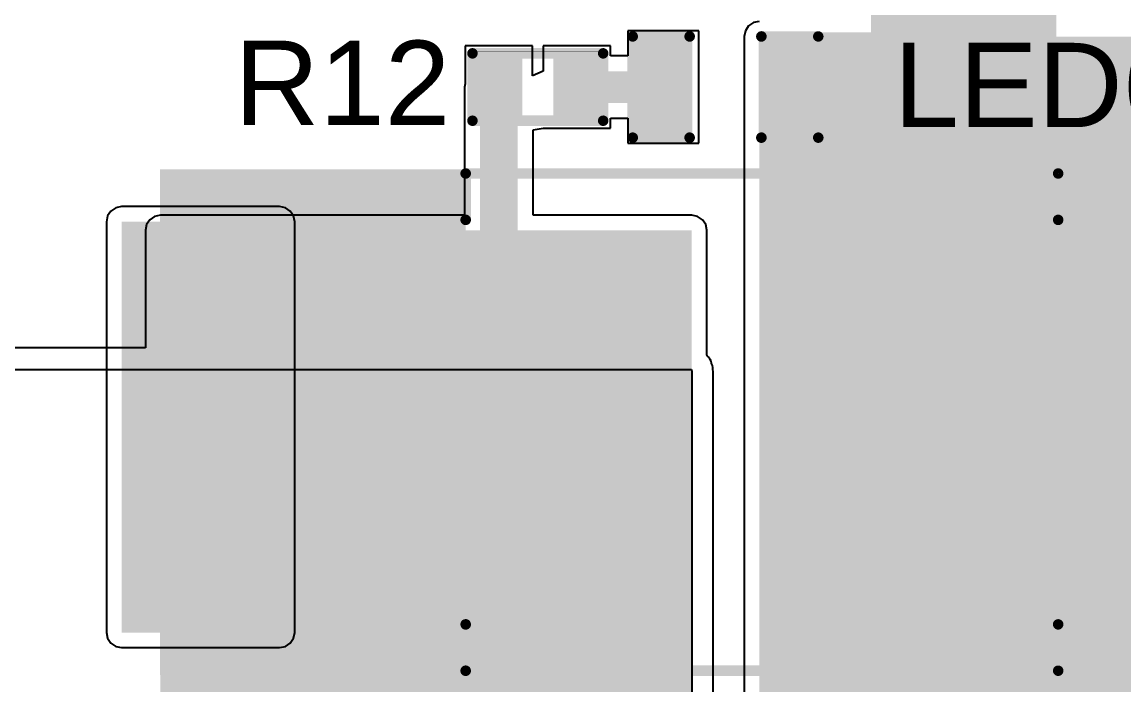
# Model space of a CAD drawing. Header units: millimetres. Extents: x 0.2 to 61.8, y 0.1 to 56.6.
# Drawn here: x 19.19 to 32.46, y 9.61 to 17.6 of the extents above; entities that cross this region are included whole.
import ezdxf

# ---------------------------------------------------------------- set-up
doc = ezdxf.new("R2010")
doc.units = ezdxf.units.MM
for name, color, linetype in [('BottomLayer', 5, 'Continuous'), ('BottomSolder', 6, 'Continuous'), ('TopLayer', 1, 'Continuous'), ('TopOverlay', 2, 'Continuous'), ('TopPaste', 8, 'Continuous'), ('TopSolder', 216, 'Continuous'), ('ViaHoleLayer', 16, 'Continuous')]:
    doc.layers.add(name, color=color, linetype=linetype)
doc.styles.add('Arial', font='arial.ttf', dxfattribs={"height": 0.2})

# ---------------------------------------------------------------- blocks, each defined once
blk = doc.blocks.new('R___0402_16')
at = {"layer": 'TopLayer'}
for points in [[(-0.699, -0.318), (-0.699, 0.318), (-0.241, 0.318), (-0.241, -0.318)], [(0.241, -0.318), (0.241, 0.318), (0.699, 0.318), (0.699, -0.318)]]:
    blk.add_hatch(color=1, dxfattribs=at).paths.add_polyline_path(points)
at = {"layer": 'TopPaste'}
for points in [[(-0.699, -0.318), (-0.699, 0.318), (-0.241, 0.318), (-0.241, -0.318)], [(0.241, -0.318), (0.241, 0.318), (0.699, 0.318), (0.699, -0.318)]]:
    blk.add_hatch(color=8, dxfattribs=at).paths.add_polyline_path(points)
at = {"layer": 'TopSolder'}
for points in [[(-0.754, -0.373), (-0.754, 0.373), (-0.186, 0.373), (-0.186, -0.373)], [(0.186, -0.373), (0.186, 0.373), (0.754, 0.373), (0.754, -0.373)]]:
    blk.add_hatch(color=216, dxfattribs=at).paths.add_polyline_path(points)
at = {"layer": 'TopOverlay'}
for points, const_width in [([(0.787, 0.406), (-0.787, 0.406)], 0.127), ([(-0.787, 0.406), (-0.787, -0.406)], 0.127), ([(0.787, 0.406), (0.787, -0.406)], 0.127), ([(0.787, -0.406), (-0.787, -0.406)], 0.127), ([(0.813, -0.432), (-0.813, -0.432)], 0.00323)]:
    blk.add_lwpolyline(points, dxfattribs=dict(at, const_width=const_width))
for points, const_width in [([(-0.819, 0.406, 1), (-0.756, 0.406, 1)], 0.0635), ([(-0.819, 0.406, 1), (-0.756, 0.406, 1)], 0.0635), ([(0.756, 0.406, 1), (0.819, 0.406, 1)], 0.0635), ([(0.756, 0.406, 1), (0.819, 0.406, 1)], 0.0635), ([(-0.819, -0.406, 1), (-0.756, -0.406, 1)], 0.0635), ([(-0.819, -0.406, 1), (-0.756, -0.406, 1)], 0.0635), ([(0.756, -0.406, 1), (0.819, -0.406, 1)], 0.0635), ([(0.756, -0.406, 1), (0.819, -0.406, 1)], 0.0635), ([(-0.814, -0.432, 1), (-0.812, -0.432, 1)], 0.00161), ([(0.812, -0.432, 1), (0.814, -0.432, 1)], 0.00161)]:
    blk.add_lwpolyline(points, format="xyb", close=True, dxfattribs=dict(at, const_width=const_width))
blk = doc.blocks.new('LED_0603_30')
at = {"layer": 'TopLayer'}
for points in [[(-1, 0.5), (-0.5, 0.5), (-0.5, -0.5), (-1, -0.5)], [(0.5, 0.5), (1, 0.5), (1, -0.5), (0.5, -0.5)]]:
    blk.add_hatch(color=1, dxfattribs=at).paths.add_polyline_path(points)
at = {"layer": 'TopOverlay'}
blk.add_hatch(color=2, dxfattribs=at).paths.add_polyline_path([(1.118, -0.66), (1.753, -0.66), (1.753, 0.66), (1.118, 0.66)])
at = {"layer": 'TopPaste'}
for points in [[(-1, 0.5), (-0.5, 0.5), (-0.5, -0.5), (-1, -0.5)], [(0.5, 0.5), (1, 0.5), (1, -0.5), (0.5, -0.5)]]:
    blk.add_hatch(color=8, dxfattribs=at).paths.add_polyline_path(points)
at = {"layer": 'TopSolder'}
for points in [[(-1.102, 0.602), (-0.398, 0.602), (-0.398, -0.602), (-1.102, -0.602)], [(0.398, 0.602), (1.102, 0.602), (1.102, -0.602), (0.398, -0.602)]]:
    blk.add_hatch(color=216, dxfattribs=at).paths.add_polyline_path(points)
at = {"layer": 'TopOverlay', "const_width": 0.127}
for points in [[(-1.118, -0.61), (-1.118, 0.61)], [(-1.118, 0.61), (-0.432, 0.61)], [(0.432, 0.61), (1.118, 0.61)], [(1.118, -0.61), (1.118, 0.61)], [(-1.118, -0.61), (-0.432, -0.61)], [(0.432, -0.61), (1.118, -0.61)]]:
    blk.add_lwpolyline(points, dxfattribs=at)
at = {"layer": 'TopOverlay', "const_width": 0.0635}
for points in [[(-1.149, 0.61, 1), (-1.086, 0.61, 1)], [(-1.149, 0.61, 1), (-1.086, 0.61, 1)], [(-0.464, 0.61, 1), (-0.4, 0.61, 1)], [(0.4, 0.61, 1), (0.464, 0.61, 1)], [(1.086, 0.61, 1), (1.149, 0.61, 1)], [(1.086, 0.61, 1), (1.149, 0.61, 1)], [(-1.149, -0.61, 1), (-1.086, -0.61, 1)], [(-1.149, -0.61, 1), (-1.086, -0.61, 1)], [(-0.464, -0.61, 1), (-0.4, -0.61, 1)], [(0.4, -0.61, 1), (0.464, -0.61, 1)], [(1.086, -0.61, 1), (1.149, -0.61, 1)], [(1.086, -0.61, 1), (1.149, -0.61, 1)]]:
    blk.add_lwpolyline(points, format="xyb", close=True, dxfattribs=at)
blk = doc.blocks.new('SMC_43')
at = {"layer": 'TopLayer'}
for points in [[(-6, 2.15), (-1.9, 2.15), (-1.9, -2.15), (-6, -2.15)], [(1.9, 2.15), (6, 2.15), (6, -2.15), (1.9, -2.15)]]:
    blk.add_hatch(color=1, dxfattribs=at).paths.add_polyline_path(points)
at = {"layer": 'TopOverlay'}
for points in [[(-7.239, 2.234), (-3.556, 2.234), (-3.556, 3.047), (-7.239, 3.047)], [(-7.239, -2.262), (-6.096, -2.262), (-6.096, 2.26), (-7.239, 2.26)], [(-7.239, -3.049), (-3.556, -3.049), (-3.556, -2.236), (-7.239, -2.236)]]:
    blk.add_hatch(color=2, dxfattribs=at).paths.add_polyline_path(points)
at = {"layer": 'TopPaste'}
for points in [[(-6, 2.15), (-1.9, 2.15), (-1.9, -2.15), (-6, -2.15)], [(1.9, 2.15), (6, 2.15), (6, -2.15), (1.9, -2.15)]]:
    blk.add_hatch(color=8, dxfattribs=at).paths.add_polyline_path(points)
at = {"layer": 'TopSolder'}
for points in [[(-6.102, 2.252), (-1.798, 2.252), (-1.798, -2.252), (-6.102, -2.252)], [(1.798, 2.252), (6.102, 2.252), (6.102, -2.252), (1.798, -2.252)]]:
    blk.add_hatch(color=216, dxfattribs=at).paths.add_polyline_path(points)
at = {"layer": 'TopOverlay', "const_width": 0.127}
for points in [[(-3.556, 2.438), (-3.556, 2.997)], [(-3.556, 2.997), (3.581, 2.997)], [(3.581, 2.438), (3.581, 2.997)], [(-3.556, -2.997), (-3.556, -2.438)], [(3.581, -2.997), (3.581, -2.438)], [(-3.556, -2.997), (3.581, -2.997)]]:
    blk.add_lwpolyline(points, dxfattribs=at)
at = {"layer": 'TopOverlay', "const_width": 0.0635}
for points in [[(-3.588, 2.997, 1), (-3.524, 2.997, 1)], [(-3.588, 2.997, 1), (-3.524, 2.997, 1)], [(3.55, 2.997, 1), (3.613, 2.997, 1)], [(3.55, 2.997, 1), (3.613, 2.997, 1)], [(-3.588, 2.438, 1), (-3.524, 2.438, 1)], [(3.55, 2.438, 1), (3.613, 2.438, 1)], [(-3.588, -2.438, 1), (-3.524, -2.438, 1)], [(3.55, -2.438, 1), (3.613, -2.438, 1)], [(-3.588, -2.997, 1), (-3.524, -2.997, 1)], [(-3.588, -2.997, 1), (-3.524, -2.997, 1)], [(3.55, -2.997, 1), (3.613, -2.997, 1)], [(3.55, -2.997, 1), (3.613, -2.997, 1)]]:
    blk.add_lwpolyline(points, format="xyb", close=True, dxfattribs=at)

msp = doc.modelspace()

# ---------------------------------------------------------------- hatches: boundary and pattern name
at = {"layer": 'BottomLayer'}
msp.add_hatch(color=5, dxfattribs=at).paths.add_polyline_path([(22.29, 10.239), (22.29, 15.192), (20.385, 15.192), (20.385, 10.239)])
h = msp.add_hatch(color=5, dxfattribs=at)
edge = h.paths.add_edge_path()
edge.add_arc((21.336, 14.392), 0.3, 0, 360)
h = msp.add_hatch(color=5, dxfattribs=at)
edge = h.paths.add_edge_path()
edge.add_arc((21.336, 13.294), 0.3, 0, 360)
h = msp.add_hatch(color=5, dxfattribs=at)
edge = h.paths.add_edge_path()
edge.add_arc((21.336, 12.197), 0.3, 0, 360)
h = msp.add_hatch(color=5, dxfattribs=at)
edge = h.paths.add_edge_path()
edge.add_arc((21.336, 11.074), 0.3, 0, 360)
at = {"layer": 'BottomSolder'}
h = msp.add_hatch(color=6, dxfattribs=at)
edge = h.paths.add_edge_path()
edge.add_arc((21.336, 14.392), 0.252, 0, 360)
h = msp.add_hatch(color=6, dxfattribs=at)
edge = h.paths.add_edge_path()
edge.add_arc((21.336, 13.294), 0.252, 0, 360)
h = msp.add_hatch(color=6, dxfattribs=at)
edge = h.paths.add_edge_path()
edge.add_arc((21.336, 12.197), 0.252, 0, 360)
h = msp.add_hatch(color=6, dxfattribs=at)
edge = h.paths.add_edge_path()
edge.add_arc((21.336, 11.074), 0.252, 0, 360)
at = {"layer": 'TopLayer'}
for points in [[(29.413, 16.891), (31.648, 16.891), (31.648, 18.745), (29.413, 18.745)], [(34.239, 4.445), (34.239, 17.424), (28.067, 17.424), (28.067, 4.445)], [(28.092, 16.281), (31.318, 16.281), (31.318, 17.424), (28.092, 17.424)], [(27.254, 4.445), (27.254, 15.088), (20.853, 15.088), (20.853, 4.445)]]:
    msp.add_hatch(color=1, dxfattribs=at).paths.add_polyline_path(points)
h = msp.add_hatch(color=1, dxfattribs=at)
edge = h.paths.add_edge_path()
edge.add_arc((21.336, 14.392), 0.3, 0, 360)
h = msp.add_hatch(color=1, dxfattribs=at)
edge = h.paths.add_edge_path()
edge.add_arc((21.336, 13.294), 0.3, 0, 360)
h = msp.add_hatch(color=1, dxfattribs=at)
edge = h.paths.add_edge_path()
edge.add_arc((21.336, 12.197), 0.3, 0, 360)
h = msp.add_hatch(color=1, dxfattribs=at)
edge = h.paths.add_edge_path()
edge.add_arc((21.336, 11.074), 0.3, 0, 360)
at = {"layer": 'TopSolder'}
h = msp.add_hatch(color=216, dxfattribs=at)
edge = h.paths.add_edge_path()
edge.add_arc((21.336, 14.392), 0.252, 0, 360)
h = msp.add_hatch(color=216, dxfattribs=at)
edge = h.paths.add_edge_path()
edge.add_arc((21.336, 13.294), 0.252, 0, 360)
h = msp.add_hatch(color=216, dxfattribs=at)
edge = h.paths.add_edge_path()
edge.add_arc((21.336, 12.197), 0.252, 0, 360)
h = msp.add_hatch(color=216, dxfattribs=at)
edge = h.paths.add_edge_path()
edge.add_arc((21.336, 11.074), 0.252, 0, 360)
at = {"layer": 'ViaHoleLayer'}
h = msp.add_hatch(color=16, dxfattribs=at)
edge = h.paths.add_edge_path()
edge.add_arc((21.336, 14.392), 0.15, 0, 360)
h = msp.add_hatch(color=16, dxfattribs=at)
edge = h.paths.add_edge_path()
edge.add_arc((21.336, 13.294), 0.15, 0, 360)
h = msp.add_hatch(color=16, dxfattribs=at)
edge = h.paths.add_edge_path()
edge.add_arc((21.336, 12.197), 0.15, 0, 360)
h = msp.add_hatch(color=16, dxfattribs=at)
edge = h.paths.add_edge_path()
edge.add_arc((21.336, 11.074), 0.15, 0, 360)

# ---------------------------------------------------------------- linework, layer by layer
at = {"layer": 'BottomLayer'}
for p, q in [((20.257, 15.32), (20.217, 15.262)), ((20.315, 15.36), (20.257, 15.32)), ((20.385, 15.374), (20.315, 15.36)), ((22.29, 15.374), (20.385, 15.374)), ((22.359, 15.36), (22.29, 15.374)), ((22.418, 15.32), (22.359, 15.36)), ((22.457, 15.262), (22.418, 15.32)), ((20.217, 15.262), (20.204, 15.192)), ((20.204, 15.192), (20.204, 10.239)), ((22.471, 15.192), (22.457, 15.262)), ((22.471, 10.239), (22.471, 15.192)), ((20.204, 10.239), (20.217, 10.17)), ((22.457, 10.17), (22.471, 10.239)), ((20.217, 10.17), (20.257, 10.111)), ((20.257, 10.111), (20.315, 10.072)), ((22.359, 10.072), (22.418, 10.111)), ((22.418, 10.111), (22.457, 10.17)), ((20.315, 10.072), (20.385, 10.058)), ((20.385, 10.058), (22.29, 10.058)), ((22.29, 10.058), (22.359, 10.072))]:
    msp.add_line(p, q, dxfattribs=at)
at = {"layer": 'TopLayer'}
for p, q in [((27.939, 17.553), (27.9, 17.494)), ((27.998, 17.592), (27.939, 17.553)), ((28.067, 17.606), (27.998, 17.592)), ((27.338, 17.493), (26.483, 17.493)), ((26.483, 17.493), (26.483, 17.19)), ((27.338, 16.137), (27.338, 17.493)), ((27.9, 17.494), (27.886, 17.424)), ((27.886, 17.424), (27.886, 4.461)), ((25.337, 17.31), (24.524, 17.31)), ((24.524, 17.31), (24.524, 16.855)), ((25.337, 16.949), (25.337, 17.31)), ((26.276, 17.31), (25.463, 17.31)), ((25.463, 17.31), (25.463, 17.006)), ((26.276, 17.19), (26.276, 17.31)), ((26.483, 17.19), (26.276, 17.19)), ((25.463, 17.006), (25.337, 16.949)), ((24.524, 16.855), (24.516, 16.815)), ((24.516, 16.815), (24.516, 15.269)), ((26.276, 16.319), (26.276, 16.439)), ((26.276, 16.439), (26.483, 16.439)), ((26.483, 16.439), (26.483, 16.137)), ((25.344, 16.3), (25.463, 16.319)), ((25.344, 15.269), (25.344, 16.3)), ((25.463, 16.319), (25.471, 16.319)), ((25.471, 16.319), (26.276, 16.319)), ((26.483, 16.137), (27.338, 16.137)), ((20.853, 15.269), (20.784, 15.255)), ((24.516, 15.269), (20.853, 15.269)), ((27.254, 15.269), (25.344, 15.269)), ((27.324, 15.255), (27.254, 15.269)), ((20.686, 15.157), (20.672, 15.088)), ((20.725, 15.216), (20.686, 15.157)), ((20.784, 15.255), (20.725, 15.216)), ((27.382, 15.216), (27.324, 15.255)), ((27.422, 15.157), (27.382, 15.216)), ((27.435, 15.088), (27.422, 15.157)), ((20.672, 15.088), (20.672, 13.67)), ((27.435, 13.588), (27.435, 15.088)), ((20.672, 13.67), (18.062, 13.67)), ((27.446, 13.573), (27.435, 13.588)), ((27.464, 13.555), (27.446, 13.573)), ((27.465, 13.553), (27.464, 13.555)), ((27.475, 13.53), (27.465, 13.553)), ((18.062, 13.411), (27.248, 13.411)), ((27.248, 13.411), (27.25, 13.409)), ((27.25, 13.409), (27.254, 13.386)), ((27.487, 13.51), (27.475, 13.53)), ((27.492, 13.488), (27.487, 13.51)), ((27.493, 13.486), (27.492, 13.488)), ((27.493, 13.485), (27.493, 13.486)), ((27.494, 13.483), (27.493, 13.485)), ((27.504, 13.46), (27.494, 13.483)), ((27.508, 13.436), (27.504, 13.46)), ((27.508, 13.411), (27.508, 13.436)), ((27.513, 13.386), (27.508, 13.411)), ((27.254, 13.386), (27.254, 4.654)), ((27.513, 4.654), (27.513, 13.386))]:
    msp.add_line(p, q, dxfattribs=at)
for points, const_width in [([(30.524, 16.605), (30.524, 18.288)], 0.635), ([(24.93, 13.57), (24.93, 16.815)], 0.457), ([(25.87, 16.815), (26.86, 16.815)], 0.381), ([(30.505, 16.586), (30.524, 16.605)], 0.635), ([(24.137, 12.776), (24.93, 13.57)], 0.457)]:
    msp.add_lwpolyline(points, dxfattribs=dict(at, const_width=const_width))
for points, const_width in [([(24.816, 16.815, 1), (25.044, 16.815, 1)], 0.229), ([(25.775, 16.815, 1), (25.965, 16.815, 1)], 0.191), ([(26.765, 16.815, 1), (26.955, 16.815, 1)], 0.191), ([(30.347, 16.586, 1), (30.664, 16.586, 1)], 0.318), ([(30.365, 16.605, 1), (30.683, 16.605, 1)], 0.318), ([(30.365, 16.605, 1), (30.683, 16.605, 1)], 0.318), ([(24.816, 13.57, 1), (25.044, 13.57, 1)], 0.229), ([(24.816, 13.57, 1), (25.044, 13.57, 1)], 0.229), ([(24.022, 12.776, 1), (24.251, 12.776, 1)], 0.229)]:
    msp.add_lwpolyline(points, format="xyb", close=True, dxfattribs=dict(at, const_width=const_width))

# ---------------------------------------------------------------- block references
for name, p in [('LED_0603_30', (27.661, 16.815)), ('SMC_43', (28.087, 12.776))]:
    msp.add_blockref(name, p)
at = {"rotation": 180}
msp.add_blockref('R___0402_16', (25.4, 16.815), dxfattribs=at)

# ---------------------------------------------------------------- texts
at = {"layer": 'TopOverlay', "style": 'Arial'}
for s, p in [('R12', (21.743, 16.358)), ('LED6', (29.685, 16.332))]:
    msp.add_text(s, height=1.016, dxfattribs=at).set_placement(p)

doc.saveas('drawing.dxf')
